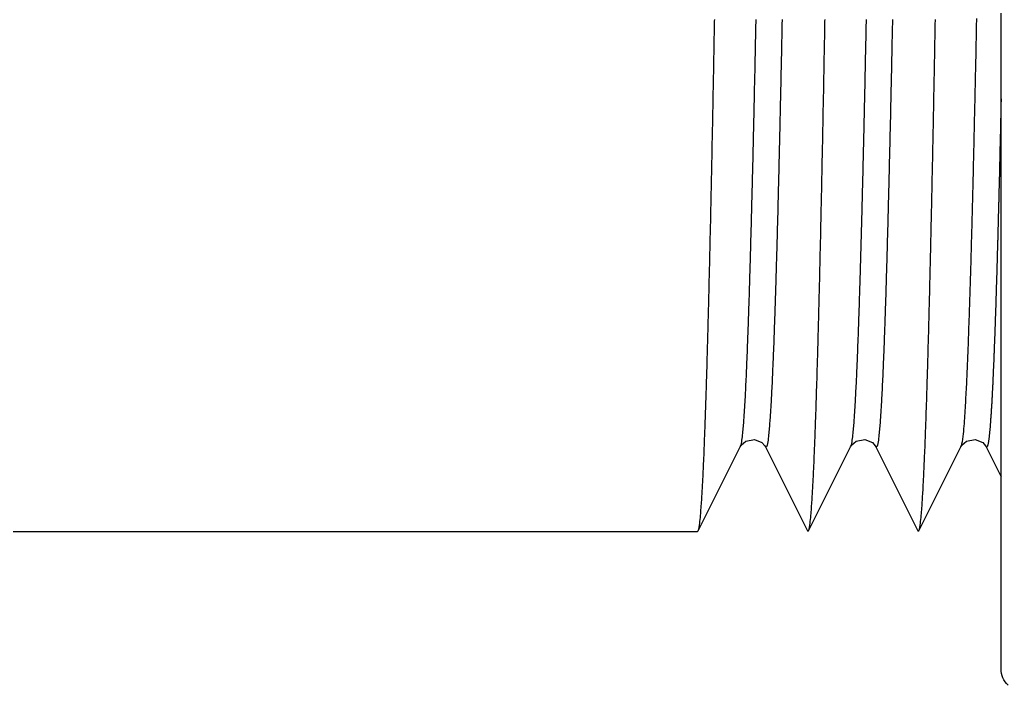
# Model space of a CAD drawing. Header units: millimetres. Extents: x 0 to 3800, y -67 to 2530.
# Drawn here: x 2284.9 to 2298.69, y 874.23 to 883.52 of the extents above; entities that cross this region are included whole.
import ezdxf

# ---------------------------------------------------------------- set-up
doc = ezdxf.new("R2010")
doc.units = ezdxf.units.MM
doc.layers.add('내부선 및 부속', color=4, linetype='Continuous')

msp = doc.modelspace()

# ---------------------------------------------------------------- linework, layer by layer
at = {"layer": '내부선 및 부속', "linetype": 'Continuous'}
for p, q in [((2298.594, 874.458), (2298.594, 911.147)), ((2294.367, 876.385), (2294.954, 877.558)), ((2295.306, 877.558), (2295.892, 876.385)), ((2295.907, 876.385), (2296.494, 877.558)), ((2296.845, 877.558), (2297.432, 876.385)), ((2297.447, 876.385), (2298.034, 877.558)), ((2298.385, 877.558), (2298.594, 877.14)), ((2260.948, 876.378), (2294.36, 876.378)), ((2294.36, 876.378), (2294.367, 876.385)), ((2295.892, 876.385), (2295.907, 876.385)), ((2297.432, 876.385), (2297.447, 876.385))]:
    msp.add_line(p, q, dxfattribs=at)
at = {"layer": '내부선 및 부속', "linetype": 'Continuous', "flags": 128}
for points in [[(2294.367, 876.385), (2294.376, 876.411), (2294.381, 876.438), (2294.385, 876.465), (2294.389, 876.491), (2294.392, 876.518), (2294.395, 876.545), (2294.398, 876.572), (2294.4, 876.599), (2294.403, 876.626), (2294.405, 876.653), (2294.407, 876.68), (2294.409, 876.707), (2294.411, 876.734), (2294.413, 876.761), (2294.415, 876.788), (2294.417, 876.815), (2294.418, 876.842), (2294.42, 876.869), (2294.422, 876.896), (2294.423, 876.923), (2294.425, 876.95), (2294.426, 876.977), (2294.428, 877.004), (2294.429, 877.031), (2294.431, 877.058), (2294.432, 877.085), (2294.434, 877.112), (2294.435, 877.139), (2294.436, 877.166), (2294.438, 877.193), (2294.439, 877.22), (2294.44, 877.247), (2294.441, 877.274), (2294.443, 877.301), (2294.444, 877.328), (2294.445, 877.355), (2294.446, 877.382), (2294.447, 877.409), (2294.449, 877.436), (2294.45, 877.463), (2294.451, 877.49), (2294.452, 877.517), (2294.453, 877.544), (2294.454, 877.571), (2294.455, 877.598), (2294.456, 877.625), (2294.457, 877.652), (2294.458, 877.68), (2294.459, 877.707), (2294.46, 877.734), (2294.461, 877.761), (2294.462, 877.788), (2294.463, 877.815), (2294.464, 877.842), (2294.465, 877.869), (2294.466, 877.896), (2294.467, 877.923), (2294.468, 877.95), (2294.469, 877.977), (2294.47, 878.004), (2294.471, 878.031), (2294.472, 878.058), (2294.473, 878.085), (2294.474, 878.112), (2294.475, 878.139), (2294.475, 878.166), (2294.476, 878.193), (2294.477, 878.22), (2294.478, 878.247), (2294.479, 878.274), (2294.48, 878.302), (2294.481, 878.329), (2294.482, 878.356), (2294.482, 878.383), (2294.483, 878.41), (2294.484, 878.437), (2294.485, 878.464), (2294.486, 878.491), (2294.487, 878.518), (2294.487, 878.545), (2294.488, 878.572), (2294.489, 878.599), (2294.49, 878.626), (2294.491, 878.653), (2294.491, 878.68), (2294.492, 878.707), (2294.493, 878.734), (2294.494, 878.761), (2294.494, 878.788), (2294.495, 878.815), (2294.496, 878.842), (2294.497, 878.869), (2294.498, 878.897), (2294.498, 878.924), (2294.499, 878.951), (2294.5, 878.978), (2294.501, 879.005), (2294.501, 879.032), (2294.502, 879.059), (2294.503, 879.086), (2294.503, 879.086), (2294.503, 879.113), (2294.504, 879.14), (2294.505, 879.167), (2294.506, 879.194), (2294.506, 879.221), (2294.507, 879.248), (2294.508, 879.275), (2294.509, 879.302), (2294.509, 879.329), (2294.51, 879.356), (2294.511, 879.383), (2294.511, 879.41), (2294.512, 879.438), (2294.513, 879.465), (2294.513, 879.492), (2294.514, 879.519), (2294.515, 879.546), (2294.515, 879.573), (2294.516, 879.6), (2294.517, 879.627), (2294.518, 879.654), (2294.518, 879.681), (2294.519, 879.708), (2294.52, 879.735), (2294.52, 879.762), (2294.521, 879.789), (2294.522, 879.816), (2294.522, 879.843), (2294.523, 879.87), (2294.523, 879.897), (2294.524, 879.924), (2294.525, 879.952), (2294.525, 879.979), (2294.526, 880.006), (2294.527, 880.033), (2294.527, 880.06), (2294.528, 880.087), (2294.529, 880.114), (2294.529, 880.141), (2294.53, 880.168), (2294.531, 880.195), (2294.531, 880.222), (2294.532, 880.249), (2294.532, 880.276), (2294.533, 880.303), (2294.534, 880.33), (2294.534, 880.357), (2294.535, 880.384), (2294.535, 880.411), (2294.536, 880.438), (2294.537, 880.465), (2294.537, 880.493), (2294.538, 880.52), (2294.539, 880.547), (2294.539, 880.574), (2294.54, 880.601), (2294.54, 880.628), (2294.541, 880.655), (2294.542, 880.682), (2294.542, 880.709), (2294.543, 880.736), (2294.543, 880.763), (2294.544, 880.79), (2294.545, 880.817), (2294.545, 880.844), (2294.546, 880.871), (2294.546, 880.898), (2294.547, 880.925), (2294.547, 880.952), (2294.548, 880.979), (2294.549, 881.007), (2294.549, 881.034), (2294.55, 881.061), (2294.55, 881.088), (2294.551, 881.115), (2294.552, 881.142), (2294.552, 881.169), (2294.553, 881.196), (2294.553, 881.223), (2294.554, 881.25), (2294.554, 881.277), (2294.555, 881.304), (2294.555, 881.331), (2294.556, 881.358), (2294.557, 881.385), (2294.557, 881.412), (2294.558, 881.439), (2294.558, 881.466), (2294.559, 881.494), (2294.559, 881.521), (2294.56, 881.548), (2294.561, 881.575), (2294.561, 881.602), (2294.562, 881.629), (2294.562, 881.656), (2294.563, 881.683), (2294.563, 881.71), (2294.564, 881.737), (2294.564, 881.764), (2294.565, 881.791), (2294.565, 881.791), (2294.565, 881.818), (2294.566, 881.845), (2294.567, 881.872), (2294.567, 881.899), (2294.568, 881.926), (2294.568, 881.953), (2294.569, 881.98), (2294.569, 882.008), (2294.57, 882.035), (2294.57, 882.062), (2294.571, 882.089), (2294.571, 882.116), (2294.572, 882.143), (2294.572, 882.17), (2294.573, 882.197), (2294.573, 882.224), (2294.574, 882.251), (2294.575, 882.278), (2294.575, 882.305), (2294.576, 882.332), (2294.576, 882.359), (2294.577, 882.386), (2294.577, 882.413), (2294.578, 882.44), (2294.578, 882.467), (2294.579, 882.494), (2294.579, 882.522), (2294.58, 882.549), (2294.58, 882.576), (2294.581, 882.603), (2294.581, 882.63), (2294.582, 882.657), (2294.582, 882.684), (2294.583, 882.711), (2294.583, 882.738), (2294.584, 882.765), (2294.584, 882.792), (2294.585, 882.819), (2294.585, 882.846), (2294.586, 882.873), (2294.586, 882.9), (2294.587, 882.927), (2294.587, 882.954), (2294.588, 882.981), (2294.588, 883.009), (2294.589, 883.036), (2294.589, 883.063), (2294.59, 883.09), (2294.59, 883.117), (2294.591, 883.144), (2294.591, 883.171), (2294.592, 883.198), (2294.592, 883.225), (2294.593, 883.252), (2294.593, 883.279), (2294.594, 883.306), (2294.594, 883.333), (2294.595, 883.36), (2294.595, 883.387), (2294.596, 883.414), (2294.596, 883.441), (2294.597, 883.468), (2294.597, 883.496), (2294.598, 883.523)], [(2295.171, 883.519), (2295.17, 883.495), (2295.17, 883.471), (2295.169, 883.447), (2295.169, 883.423), (2295.168, 883.4), (2295.168, 883.376), (2295.167, 883.352), (2295.167, 883.328), (2295.166, 883.304), (2295.166, 883.28), (2295.166, 883.256), (2295.165, 883.233), (2295.165, 883.209), (2295.164, 883.185), (2295.164, 883.161), (2295.163, 883.137), (2295.163, 883.113), (2295.162, 883.089), (2295.162, 883.065), (2295.161, 883.042), (2295.161, 883.018), (2295.16, 882.994), (2295.16, 882.97), (2295.159, 882.946), (2295.159, 882.922), (2295.158, 882.898), (2295.158, 882.875), (2295.157, 882.851), (2295.157, 882.827), (2295.156, 882.803), (2295.156, 882.779), (2295.155, 882.755), (2295.155, 882.731), (2295.154, 882.708), (2295.153, 882.684), (2295.153, 882.66), (2295.152, 882.636), (2295.152, 882.612), (2295.151, 882.588), (2295.151, 882.564), (2295.15, 882.54), (2295.15, 882.517), (2295.149, 882.493), (2295.149, 882.469), (2295.148, 882.445), (2295.148, 882.421), (2295.147, 882.397), (2295.147, 882.373), (2295.146, 882.35), (2295.146, 882.326), (2295.145, 882.302), (2295.145, 882.278), (2295.144, 882.254), (2295.144, 882.23), (2295.143, 882.206), (2295.142, 882.183), (2295.142, 882.159), (2295.141, 882.135), (2295.141, 882.111), (2295.14, 882.087), (2295.14, 882.063), (2295.139, 882.039), (2295.139, 882.016), (2295.138, 881.992), (2295.138, 881.968), (2295.137, 881.944), (2295.137, 881.92), (2295.136, 881.896), (2295.135, 881.872), (2295.135, 881.848), (2295.134, 881.825), (2295.134, 881.825), (2295.134, 881.801), (2295.133, 881.777), (2295.133, 881.753), (2295.132, 881.729), (2295.132, 881.705), (2295.131, 881.681), (2295.13, 881.658), (2295.13, 881.634), (2295.129, 881.61), (2295.129, 881.586), (2295.128, 881.562), (2295.128, 881.538), (2295.127, 881.514), (2295.126, 881.491), (2295.126, 881.467), (2295.125, 881.443), (2295.125, 881.419), (2295.124, 881.395), (2295.124, 881.371), (2295.123, 881.347), (2295.122, 881.324), (2295.122, 881.3), (2295.121, 881.276), (2295.121, 881.252), (2295.12, 881.228), (2295.12, 881.204), (2295.119, 881.18), (2295.118, 881.157), (2295.118, 881.133), (2295.117, 881.109), (2295.117, 881.085), (2295.116, 881.061), (2295.115, 881.037), (2295.115, 881.013), (2295.114, 880.989), (2295.114, 880.966), (2295.113, 880.942), (2295.112, 880.918), (2295.112, 880.894), (2295.111, 880.87), (2295.11, 880.846), (2295.11, 880.822), (2295.109, 880.799), (2295.109, 880.775), (2295.108, 880.751), (2295.107, 880.727), (2295.107, 880.703), (2295.106, 880.679), (2295.105, 880.655), (2295.105, 880.632), (2295.104, 880.608), (2295.104, 880.584), (2295.103, 880.56), (2295.102, 880.536), (2295.102, 880.512), (2295.101, 880.488), (2295.1, 880.465), (2295.1, 880.441), (2295.099, 880.417), (2295.098, 880.393), (2295.098, 880.369), (2295.097, 880.345), (2295.096, 880.321), (2295.096, 880.298), (2295.095, 880.274), (2295.094, 880.25), (2295.094, 880.226), (2295.093, 880.202), (2295.092, 880.178), (2295.092, 880.154), (2295.091, 880.131), (2295.09, 880.107), (2295.09, 880.083), (2295.089, 880.059), (2295.088, 880.035), (2295.087, 880.011), (2295.087, 879.987), (2295.086, 879.964), (2295.085, 879.94), (2295.085, 879.916), (2295.084, 879.892), (2295.083, 879.868), (2295.082, 879.844), (2295.082, 879.82), (2295.081, 879.797), (2295.08, 879.773), (2295.08, 879.749), (2295.079, 879.725), (2295.078, 879.701), (2295.077, 879.677), (2295.077, 879.653), (2295.076, 879.63), (2295.075, 879.606), (2295.074, 879.582), (2295.073, 879.558), (2295.073, 879.534), (2295.072, 879.51), (2295.071, 879.486), (2295.07, 879.463), (2295.07, 879.439), (2295.07, 879.439), (2295.069, 879.415), (2295.068, 879.391), (2295.067, 879.367), (2295.066, 879.343), (2295.066, 879.319), (2295.065, 879.296), (2295.064, 879.272), (2295.063, 879.248), (2295.062, 879.224), (2295.061, 879.2), (2295.06, 879.176), (2295.06, 879.152), (2295.059, 879.129), (2295.058, 879.105), (2295.057, 879.081), (2295.056, 879.057), (2295.055, 879.033), (2295.054, 879.009), (2295.053, 878.986), (2295.053, 878.962), (2295.052, 878.938), (2295.051, 878.914), (2295.05, 878.89), (2295.049, 878.866), (2295.048, 878.842), (2295.047, 878.819), (2295.046, 878.795), (2295.045, 878.771), (2295.044, 878.747), (2295.043, 878.723), (2295.042, 878.699), (2295.041, 878.675), (2295.04, 878.652), (2295.039, 878.628), (2295.038, 878.604), (2295.037, 878.58), (2295.036, 878.556), (2295.035, 878.532), (2295.034, 878.509), (2295.033, 878.485), (2295.031, 878.461), (2295.03, 878.437), (2295.029, 878.413), (2295.028, 878.389), (2295.027, 878.366), (2295.026, 878.342), (2295.024, 878.318), (2295.023, 878.294), (2295.022, 878.27), (2295.021, 878.246), (2295.019, 878.223), (2295.018, 878.199), (2295.017, 878.175), (2295.015, 878.151), (2295.014, 878.127), (2295.012, 878.103), (2295.011, 878.08), (2295.01, 878.056), (2295.008, 878.032), (2295.006, 878.008), (2295.005, 877.984), (2295.003, 877.96), (2295.002, 877.937), (2295, 877.913), (2294.998, 877.889), (2294.996, 877.865), (2294.994, 877.841), (2294.992, 877.818), (2294.99, 877.794), (2294.988, 877.77), (2294.986, 877.746), (2294.983, 877.723), (2294.981, 877.699), (2294.978, 877.675), (2294.974, 877.652), (2294.971, 877.628), (2294.967, 877.604), (2294.962, 877.581), (2294.954, 877.558), (2294.954, 877.558)], [(2295.538, 883.52), (2295.538, 883.496), (2295.537, 883.472), (2295.537, 883.449), (2295.536, 883.425), (2295.536, 883.401), (2295.535, 883.377), (2295.535, 883.353), (2295.534, 883.329), (2295.534, 883.305), (2295.533, 883.282), (2295.533, 883.258), (2295.532, 883.234), (2295.532, 883.21), (2295.531, 883.186), (2295.531, 883.162), (2295.53, 883.138), (2295.53, 883.114), (2295.529, 883.091), (2295.529, 883.067), (2295.528, 883.043), (2295.528, 883.019), (2295.527, 882.995), (2295.527, 882.971), (2295.526, 882.947), (2295.526, 882.924), (2295.525, 882.9), (2295.525, 882.876), (2295.524, 882.852), (2295.524, 882.828), (2295.523, 882.804), (2295.523, 882.78), (2295.522, 882.757), (2295.522, 882.733), (2295.521, 882.709), (2295.521, 882.685), (2295.52, 882.661), (2295.52, 882.637), (2295.519, 882.613), (2295.519, 882.589), (2295.518, 882.566), (2295.518, 882.542), (2295.517, 882.518), (2295.517, 882.494), (2295.516, 882.47), (2295.516, 882.446), (2295.515, 882.422), (2295.515, 882.399), (2295.514, 882.375), (2295.514, 882.351), (2295.513, 882.327), (2295.512, 882.303), (2295.512, 882.279), (2295.511, 882.255), (2295.511, 882.232), (2295.51, 882.208), (2295.51, 882.184), (2295.509, 882.16), (2295.509, 882.136), (2295.508, 882.112), (2295.508, 882.088), (2295.507, 882.065), (2295.507, 882.041), (2295.506, 882.017), (2295.505, 881.993), (2295.505, 881.969), (2295.504, 881.945), (2295.504, 881.921), (2295.503, 881.897), (2295.503, 881.874), (2295.502, 881.85), (2295.502, 881.826), (2295.501, 881.802), (2295.501, 881.802), (2295.501, 881.778), (2295.5, 881.754), (2295.499, 881.73), (2295.499, 881.707), (2295.498, 881.683), (2295.498, 881.659), (2295.497, 881.635), (2295.497, 881.611), (2295.496, 881.587), (2295.495, 881.563), (2295.495, 881.54), (2295.494, 881.516), (2295.494, 881.492), (2295.493, 881.468), (2295.493, 881.444), (2295.492, 881.42), (2295.491, 881.396), (2295.491, 881.373), (2295.49, 881.349), (2295.49, 881.325), (2295.489, 881.301), (2295.489, 881.277), (2295.488, 881.253), (2295.487, 881.229), (2295.487, 881.206), (2295.486, 881.182), (2295.486, 881.158), (2295.485, 881.134), (2295.484, 881.11), (2295.484, 881.086), (2295.483, 881.062), (2295.483, 881.038), (2295.482, 881.015), (2295.481, 880.991), (2295.481, 880.967), (2295.48, 880.943), (2295.48, 880.919), (2295.479, 880.895), (2295.478, 880.871), (2295.478, 880.848), (2295.477, 880.824), (2295.477, 880.8), (2295.476, 880.776), (2295.475, 880.752), (2295.475, 880.728), (2295.474, 880.704), (2295.473, 880.681), (2295.473, 880.657), (2295.472, 880.633), (2295.471, 880.609), (2295.471, 880.585), (2295.47, 880.561), (2295.47, 880.537), (2295.469, 880.514), (2295.468, 880.49), (2295.468, 880.466), (2295.467, 880.442), (2295.466, 880.418), (2295.466, 880.394), (2295.465, 880.37), (2295.464, 880.347), (2295.464, 880.323), (2295.463, 880.299), (2295.462, 880.275), (2295.462, 880.251), (2295.461, 880.227), (2295.46, 880.203), (2295.46, 880.18), (2295.459, 880.156), (2295.458, 880.132), (2295.458, 880.108), (2295.457, 880.084), (2295.456, 880.06), (2295.455, 880.036), (2295.455, 880.013), (2295.454, 879.989), (2295.453, 879.965), (2295.453, 879.941), (2295.452, 879.917), (2295.451, 879.893), (2295.45, 879.869), (2295.45, 879.846), (2295.449, 879.822), (2295.448, 879.798), (2295.448, 879.774), (2295.447, 879.75), (2295.446, 879.726), (2295.445, 879.702), (2295.445, 879.679), (2295.444, 879.655), (2295.443, 879.631), (2295.442, 879.607), (2295.442, 879.583), (2295.441, 879.559), (2295.44, 879.535), (2295.439, 879.512), (2295.438, 879.488), (2295.438, 879.464), (2295.437, 879.44), (2295.436, 879.416), (2295.436, 879.416), (2295.435, 879.392), (2295.434, 879.368), (2295.434, 879.345), (2295.433, 879.321), (2295.432, 879.297), (2295.431, 879.273), (2295.43, 879.249), (2295.429, 879.225), (2295.429, 879.201), (2295.428, 879.178), (2295.427, 879.154), (2295.426, 879.13), (2295.425, 879.106), (2295.424, 879.082), (2295.423, 879.058), (2295.423, 879.034), (2295.422, 879.011), (2295.421, 878.987), (2295.42, 878.963), (2295.419, 878.939), (2295.418, 878.915), (2295.417, 878.891), (2295.416, 878.868), (2295.415, 878.844), (2295.414, 878.82), (2295.413, 878.796), (2295.412, 878.772), (2295.411, 878.748), (2295.41, 878.724), (2295.409, 878.701), (2295.408, 878.677), (2295.407, 878.653), (2295.406, 878.629), (2295.405, 878.605), (2295.404, 878.581), (2295.403, 878.558), (2295.402, 878.534), (2295.401, 878.51), (2295.4, 878.486), (2295.399, 878.462), (2295.398, 878.438), (2295.396, 878.414), (2295.395, 878.391), (2295.394, 878.367), (2295.393, 878.343), (2295.392, 878.319), (2295.39, 878.295), (2295.389, 878.271), (2295.388, 878.248), (2295.387, 878.224), (2295.385, 878.2), (2295.384, 878.176), (2295.383, 878.152), (2295.381, 878.128), (2295.38, 878.105), (2295.378, 878.081), (2295.377, 878.057), (2295.375, 878.033), (2295.374, 878.009), (2295.372, 877.986), (2295.371, 877.962), (2295.369, 877.938), (2295.367, 877.914), (2295.365, 877.89), (2295.364, 877.867), (2295.362, 877.843), (2295.36, 877.819), (2295.358, 877.795), (2295.355, 877.771), (2295.353, 877.748), (2295.351, 877.724), (2295.348, 877.7), (2295.345, 877.676), (2295.342, 877.653), (2295.338, 877.629), (2295.334, 877.606), (2295.329, 877.582), (2295.322, 877.559), (2295.306, 877.558), (2295.306, 877.558)], [(2295.907, 876.385), (2295.916, 876.411), (2295.921, 876.438), (2295.925, 876.465), (2295.929, 876.491), (2295.932, 876.518), (2295.935, 876.545), (2295.938, 876.572), (2295.94, 876.599), (2295.942, 876.626), (2295.945, 876.653), (2295.947, 876.68), (2295.949, 876.707), (2295.951, 876.734), (2295.953, 876.761), (2295.955, 876.788), (2295.956, 876.815), (2295.958, 876.842), (2295.96, 876.869), (2295.962, 876.896), (2295.963, 876.923), (2295.965, 876.95), (2295.966, 876.977), (2295.968, 877.004), (2295.969, 877.031), (2295.971, 877.058), (2295.972, 877.085), (2295.973, 877.112), (2295.975, 877.139), (2295.976, 877.166), (2295.977, 877.193), (2295.979, 877.22), (2295.98, 877.247), (2295.981, 877.274), (2295.982, 877.301), (2295.984, 877.328), (2295.985, 877.355), (2295.986, 877.382), (2295.987, 877.409), (2295.988, 877.436), (2295.989, 877.463), (2295.991, 877.49), (2295.992, 877.517), (2295.993, 877.544), (2295.994, 877.571), (2295.995, 877.598), (2295.996, 877.625), (2295.997, 877.652), (2295.998, 877.68), (2295.999, 877.707), (2296, 877.734), (2296.001, 877.761), (2296.002, 877.788), (2296.003, 877.815), (2296.004, 877.842), (2296.005, 877.869), (2296.006, 877.896), (2296.007, 877.923), (2296.008, 877.95), (2296.009, 877.977), (2296.01, 878.004), (2296.011, 878.031), (2296.012, 878.058), (2296.013, 878.085), (2296.013, 878.112), (2296.014, 878.139), (2296.015, 878.166), (2296.016, 878.193), (2296.017, 878.22), (2296.018, 878.247), (2296.019, 878.274), (2296.02, 878.302), (2296.02, 878.329), (2296.021, 878.356), (2296.022, 878.383), (2296.023, 878.41), (2296.024, 878.437), (2296.025, 878.464), (2296.026, 878.491), (2296.026, 878.518), (2296.027, 878.545), (2296.028, 878.572), (2296.029, 878.599), (2296.03, 878.626), (2296.03, 878.653), (2296.031, 878.68), (2296.032, 878.707), (2296.033, 878.734), (2296.034, 878.761), (2296.034, 878.788), (2296.035, 878.815), (2296.036, 878.842), (2296.037, 878.869), (2296.037, 878.897), (2296.038, 878.924), (2296.039, 878.951), (2296.04, 878.978), (2296.04, 879.005), (2296.041, 879.032), (2296.042, 879.059), (2296.043, 879.086), (2296.043, 879.086), (2296.043, 879.113), (2296.044, 879.14), (2296.045, 879.167), (2296.045, 879.194), (2296.046, 879.221), (2296.047, 879.248), (2296.048, 879.275), (2296.048, 879.302), (2296.049, 879.329), (2296.05, 879.356), (2296.05, 879.383), (2296.051, 879.41), (2296.052, 879.438), (2296.053, 879.465), (2296.053, 879.492), (2296.054, 879.519), (2296.055, 879.546), (2296.055, 879.573), (2296.056, 879.6), (2296.057, 879.627), (2296.057, 879.654), (2296.058, 879.681), (2296.059, 879.708), (2296.059, 879.735), (2296.06, 879.762), (2296.061, 879.789), (2296.061, 879.816), (2296.062, 879.843), (2296.063, 879.87), (2296.063, 879.897), (2296.064, 879.924), (2296.065, 879.952), (2296.065, 879.979), (2296.066, 880.006), (2296.067, 880.033), (2296.067, 880.06), (2296.068, 880.087), (2296.068, 880.114), (2296.069, 880.141), (2296.07, 880.168), (2296.07, 880.195), (2296.071, 880.222), (2296.072, 880.249), (2296.072, 880.276), (2296.073, 880.303), (2296.073, 880.33), (2296.074, 880.357), (2296.075, 880.384), (2296.075, 880.411), (2296.076, 880.438), (2296.077, 880.465), (2296.077, 880.493), (2296.078, 880.52), (2296.078, 880.547), (2296.079, 880.574), (2296.08, 880.601), (2296.08, 880.628), (2296.081, 880.655), (2296.081, 880.682), (2296.082, 880.709), (2296.083, 880.736), (2296.083, 880.763), (2296.084, 880.79), (2296.084, 880.817), (2296.085, 880.844), (2296.086, 880.871), (2296.086, 880.898), (2296.087, 880.925), (2296.087, 880.952), (2296.088, 880.979), (2296.088, 881.007), (2296.089, 881.034), (2296.09, 881.061), (2296.09, 881.088), (2296.091, 881.115), (2296.091, 881.142), (2296.092, 881.169), (2296.092, 881.196), (2296.093, 881.223), (2296.094, 881.25), (2296.094, 881.277), (2296.095, 881.304), (2296.095, 881.331), (2296.096, 881.358), (2296.096, 881.385), (2296.097, 881.412), (2296.098, 881.439), (2296.098, 881.466), (2296.099, 881.494), (2296.099, 881.521), (2296.1, 881.548), (2296.1, 881.575), (2296.101, 881.602), (2296.101, 881.629), (2296.102, 881.656), (2296.103, 881.683), (2296.103, 881.71), (2296.104, 881.737), (2296.104, 881.764), (2296.105, 881.791), (2296.105, 881.791), (2296.105, 881.818), (2296.106, 881.845), (2296.106, 881.872), (2296.107, 881.899), (2296.107, 881.926), (2296.108, 881.953), (2296.109, 881.98), (2296.109, 882.008), (2296.11, 882.035), (2296.11, 882.062), (2296.111, 882.089), (2296.111, 882.116), (2296.112, 882.143), (2296.112, 882.17), (2296.113, 882.197), (2296.113, 882.224), (2296.114, 882.251), (2296.114, 882.278), (2296.115, 882.305), (2296.115, 882.332), (2296.116, 882.359), (2296.116, 882.386), (2296.117, 882.413), (2296.117, 882.44), (2296.118, 882.467), (2296.119, 882.494), (2296.119, 882.522), (2296.12, 882.549), (2296.12, 882.576), (2296.121, 882.603), (2296.121, 882.63), (2296.122, 882.657), (2296.122, 882.684), (2296.123, 882.711), (2296.123, 882.738), (2296.124, 882.765), (2296.124, 882.792), (2296.125, 882.819), (2296.125, 882.846), (2296.126, 882.873), (2296.126, 882.9), (2296.127, 882.927), (2296.127, 882.954), (2296.128, 882.981), (2296.128, 883.009), (2296.129, 883.036), (2296.129, 883.063), (2296.13, 883.09), (2296.13, 883.117), (2296.131, 883.144), (2296.131, 883.171), (2296.132, 883.198), (2296.132, 883.225), (2296.133, 883.252), (2296.133, 883.279), (2296.134, 883.306), (2296.134, 883.333), (2296.135, 883.36), (2296.135, 883.387), (2296.136, 883.414), (2296.136, 883.441), (2296.137, 883.468), (2296.137, 883.496), (2296.138, 883.523)], [(2296.711, 883.519), (2296.71, 883.495), (2296.71, 883.471), (2296.709, 883.447), (2296.709, 883.423), (2296.708, 883.4), (2296.708, 883.376), (2296.707, 883.352), (2296.707, 883.328), (2296.706, 883.304), (2296.706, 883.28), (2296.705, 883.256), (2296.705, 883.232), (2296.704, 883.209), (2296.704, 883.185), (2296.703, 883.161), (2296.703, 883.137), (2296.702, 883.113), (2296.702, 883.089), (2296.701, 883.065), (2296.701, 883.042), (2296.7, 883.018), (2296.7, 882.994), (2296.699, 882.97), (2296.699, 882.946), (2296.698, 882.922), (2296.698, 882.898), (2296.697, 882.875), (2296.697, 882.851), (2296.696, 882.827), (2296.696, 882.803), (2296.695, 882.779), (2296.695, 882.755), (2296.694, 882.731), (2296.694, 882.708), (2296.693, 882.684), (2296.693, 882.66), (2296.692, 882.636), (2296.692, 882.612), (2296.691, 882.588), (2296.691, 882.564), (2296.69, 882.54), (2296.69, 882.517), (2296.689, 882.493), (2296.689, 882.469), (2296.688, 882.445), (2296.688, 882.421), (2296.687, 882.397), (2296.687, 882.373), (2296.686, 882.35), (2296.686, 882.326), (2296.685, 882.302), (2296.684, 882.278), (2296.684, 882.254), (2296.683, 882.23), (2296.683, 882.206), (2296.682, 882.183), (2296.682, 882.159), (2296.681, 882.135), (2296.681, 882.111), (2296.68, 882.087), (2296.68, 882.063), (2296.679, 882.039), (2296.679, 882.016), (2296.678, 881.992), (2296.677, 881.968), (2296.677, 881.944), (2296.676, 881.92), (2296.676, 881.896), (2296.675, 881.872), (2296.675, 881.848), (2296.674, 881.825), (2296.674, 881.825), (2296.674, 881.801), (2296.673, 881.777), (2296.673, 881.753), (2296.672, 881.729), (2296.671, 881.705), (2296.671, 881.681), (2296.67, 881.658), (2296.67, 881.634), (2296.669, 881.61), (2296.669, 881.586), (2296.668, 881.562), (2296.667, 881.538), (2296.667, 881.514), (2296.666, 881.491), (2296.666, 881.467), (2296.665, 881.443), (2296.665, 881.419), (2296.664, 881.395), (2296.663, 881.371), (2296.663, 881.347), (2296.662, 881.324), (2296.662, 881.3), (2296.661, 881.276), (2296.661, 881.252), (2296.66, 881.228), (2296.659, 881.204), (2296.659, 881.18), (2296.658, 881.156), (2296.658, 881.133), (2296.657, 881.109), (2296.656, 881.085), (2296.656, 881.061), (2296.655, 881.037), (2296.655, 881.013), (2296.654, 880.989), (2296.653, 880.966), (2296.653, 880.942), (2296.652, 880.918), (2296.652, 880.894), (2296.651, 880.87), (2296.65, 880.846), (2296.65, 880.822), (2296.649, 880.799), (2296.648, 880.775), (2296.648, 880.751), (2296.647, 880.727), (2296.647, 880.703), (2296.646, 880.679), (2296.645, 880.655), (2296.645, 880.632), (2296.644, 880.608), (2296.643, 880.584), (2296.643, 880.56), (2296.642, 880.536), (2296.641, 880.512), (2296.641, 880.488), (2296.64, 880.465), (2296.639, 880.441), (2296.639, 880.417), (2296.638, 880.393), (2296.638, 880.369), (2296.637, 880.345), (2296.636, 880.321), (2296.636, 880.298), (2296.635, 880.274), (2296.634, 880.25), (2296.633, 880.226), (2296.633, 880.202), (2296.632, 880.178), (2296.631, 880.154), (2296.631, 880.131), (2296.63, 880.107), (2296.629, 880.083), (2296.629, 880.059), (2296.628, 880.035), (2296.627, 880.011), (2296.627, 879.987), (2296.626, 879.964), (2296.625, 879.94), (2296.624, 879.916), (2296.624, 879.892), (2296.623, 879.868), (2296.622, 879.844), (2296.622, 879.82), (2296.621, 879.797), (2296.62, 879.773), (2296.619, 879.749), (2296.619, 879.725), (2296.618, 879.701), (2296.617, 879.677), (2296.616, 879.653), (2296.616, 879.63), (2296.615, 879.606), (2296.614, 879.582), (2296.613, 879.558), (2296.613, 879.534), (2296.612, 879.51), (2296.611, 879.486), (2296.61, 879.463), (2296.609, 879.439), (2296.609, 879.439), (2296.609, 879.415), (2296.608, 879.391), (2296.607, 879.367), (2296.606, 879.343), (2296.605, 879.319), (2296.605, 879.296), (2296.604, 879.272), (2296.603, 879.248), (2296.602, 879.224), (2296.601, 879.2), (2296.6, 879.176), (2296.599, 879.152), (2296.599, 879.129), (2296.598, 879.105), (2296.597, 879.081), (2296.596, 879.057), (2296.595, 879.033), (2296.594, 879.009), (2296.593, 878.985), (2296.592, 878.962), (2296.591, 878.938), (2296.591, 878.914), (2296.59, 878.89), (2296.589, 878.866), (2296.588, 878.842), (2296.587, 878.819), (2296.586, 878.795), (2296.585, 878.771), (2296.584, 878.747), (2296.583, 878.723), (2296.582, 878.699), (2296.581, 878.675), (2296.58, 878.652), (2296.579, 878.628), (2296.578, 878.604), (2296.577, 878.58), (2296.576, 878.556), (2296.575, 878.532), (2296.573, 878.509), (2296.572, 878.485), (2296.571, 878.461), (2296.57, 878.437), (2296.569, 878.413), (2296.568, 878.389), (2296.567, 878.365), (2296.565, 878.342), (2296.564, 878.318), (2296.563, 878.294), (2296.562, 878.27), (2296.56, 878.246), (2296.559, 878.222), (2296.558, 878.199), (2296.556, 878.175), (2296.555, 878.151), (2296.554, 878.127), (2296.552, 878.103), (2296.551, 878.079), (2296.549, 878.056), (2296.548, 878.032), (2296.546, 878.008), (2296.545, 877.984), (2296.543, 877.96), (2296.541, 877.937), (2296.54, 877.913), (2296.538, 877.889), (2296.536, 877.865), (2296.534, 877.841), (2296.532, 877.818), (2296.53, 877.794), (2296.528, 877.77), (2296.526, 877.746), (2296.523, 877.723), (2296.52, 877.699), (2296.517, 877.675), (2296.514, 877.652), (2296.511, 877.628), (2296.507, 877.604), (2296.502, 877.581), (2296.494, 877.558), (2296.494, 877.558)], [(2297.078, 883.52), (2297.078, 883.496), (2297.077, 883.472), (2297.077, 883.449), (2297.076, 883.425), (2297.076, 883.401), (2297.075, 883.377), (2297.075, 883.353), (2297.074, 883.329), (2297.074, 883.305), (2297.073, 883.281), (2297.073, 883.258), (2297.072, 883.234), (2297.072, 883.21), (2297.071, 883.186), (2297.071, 883.162), (2297.07, 883.138), (2297.07, 883.114), (2297.069, 883.091), (2297.069, 883.067), (2297.068, 883.043), (2297.068, 883.019), (2297.067, 882.995), (2297.067, 882.971), (2297.066, 882.947), (2297.066, 882.924), (2297.065, 882.9), (2297.065, 882.876), (2297.064, 882.852), (2297.064, 882.828), (2297.063, 882.804), (2297.063, 882.78), (2297.062, 882.757), (2297.062, 882.733), (2297.061, 882.709), (2297.061, 882.685), (2297.06, 882.661), (2297.06, 882.637), (2297.059, 882.613), (2297.059, 882.589), (2297.058, 882.566), (2297.058, 882.542), (2297.057, 882.518), (2297.056, 882.494), (2297.056, 882.47), (2297.055, 882.446), (2297.055, 882.422), (2297.054, 882.399), (2297.054, 882.375), (2297.053, 882.351), (2297.053, 882.327), (2297.052, 882.303), (2297.052, 882.279), (2297.051, 882.255), (2297.051, 882.232), (2297.05, 882.208), (2297.05, 882.184), (2297.049, 882.16), (2297.049, 882.136), (2297.048, 882.112), (2297.047, 882.088), (2297.047, 882.065), (2297.046, 882.041), (2297.046, 882.017), (2297.045, 881.993), (2297.045, 881.969), (2297.044, 881.945), (2297.044, 881.921), (2297.043, 881.897), (2297.043, 881.874), (2297.042, 881.85), (2297.041, 881.826), (2297.041, 881.802), (2297.041, 881.802), (2297.04, 881.778), (2297.04, 881.754), (2297.039, 881.73), (2297.039, 881.707), (2297.038, 881.683), (2297.038, 881.659), (2297.037, 881.635), (2297.036, 881.611), (2297.036, 881.587), (2297.035, 881.563), (2297.035, 881.54), (2297.034, 881.516), (2297.034, 881.492), (2297.033, 881.468), (2297.032, 881.444), (2297.032, 881.42), (2297.031, 881.396), (2297.031, 881.373), (2297.03, 881.349), (2297.03, 881.325), (2297.029, 881.301), (2297.028, 881.277), (2297.028, 881.253), (2297.027, 881.229), (2297.027, 881.206), (2297.026, 881.182), (2297.025, 881.158), (2297.025, 881.134), (2297.024, 881.11), (2297.024, 881.086), (2297.023, 881.062), (2297.022, 881.038), (2297.022, 881.015), (2297.021, 880.991), (2297.021, 880.967), (2297.02, 880.943), (2297.019, 880.919), (2297.019, 880.895), (2297.018, 880.871), (2297.018, 880.848), (2297.017, 880.824), (2297.016, 880.8), (2297.016, 880.776), (2297.015, 880.752), (2297.014, 880.728), (2297.014, 880.704), (2297.013, 880.681), (2297.013, 880.657), (2297.012, 880.633), (2297.011, 880.609), (2297.011, 880.585), (2297.01, 880.561), (2297.009, 880.537), (2297.009, 880.514), (2297.008, 880.49), (2297.007, 880.466), (2297.007, 880.442), (2297.006, 880.418), (2297.005, 880.394), (2297.005, 880.37), (2297.004, 880.347), (2297.003, 880.323), (2297.003, 880.299), (2297.002, 880.275), (2297.001, 880.251), (2297.001, 880.227), (2297, 880.203), (2296.999, 880.18), (2296.999, 880.156), (2296.998, 880.132), (2296.997, 880.108), (2296.997, 880.084), (2296.996, 880.06), (2296.995, 880.036), (2296.995, 880.013), (2296.994, 879.989), (2296.993, 879.965), (2296.992, 879.941), (2296.992, 879.917), (2296.991, 879.893), (2296.99, 879.869), (2296.99, 879.846), (2296.989, 879.822), (2296.988, 879.798), (2296.987, 879.774), (2296.987, 879.75), (2296.986, 879.726), (2296.985, 879.702), (2296.984, 879.679), (2296.984, 879.655), (2296.983, 879.631), (2296.982, 879.607), (2296.981, 879.583), (2296.981, 879.559), (2296.98, 879.535), (2296.979, 879.512), (2296.978, 879.488), (2296.977, 879.464), (2296.977, 879.44), (2296.976, 879.416), (2296.976, 879.416), (2296.975, 879.392), (2296.974, 879.368), (2296.973, 879.345), (2296.973, 879.321), (2296.972, 879.297), (2296.971, 879.273), (2296.97, 879.249), (2296.969, 879.225), (2296.968, 879.201), (2296.968, 879.178), (2296.967, 879.154), (2296.966, 879.13), (2296.965, 879.106), (2296.964, 879.082), (2296.963, 879.058), (2296.962, 879.034), (2296.962, 879.011), (2296.961, 878.987), (2296.96, 878.963), (2296.959, 878.939), (2296.958, 878.915), (2296.957, 878.891), (2296.956, 878.868), (2296.955, 878.844), (2296.954, 878.82), (2296.953, 878.796), (2296.952, 878.772), (2296.951, 878.748), (2296.95, 878.724), (2296.949, 878.701), (2296.948, 878.677), (2296.947, 878.653), (2296.946, 878.629), (2296.945, 878.605), (2296.944, 878.581), (2296.943, 878.558), (2296.942, 878.534), (2296.941, 878.51), (2296.94, 878.486), (2296.939, 878.462), (2296.937, 878.438), (2296.936, 878.414), (2296.935, 878.391), (2296.934, 878.367), (2296.933, 878.343), (2296.932, 878.319), (2296.93, 878.295), (2296.929, 878.271), (2296.928, 878.248), (2296.926, 878.224), (2296.925, 878.2), (2296.924, 878.176), (2296.922, 878.152), (2296.921, 878.128), (2296.92, 878.105), (2296.918, 878.081), (2296.917, 878.057), (2296.915, 878.033), (2296.914, 878.009), (2296.912, 877.986), (2296.91, 877.962), (2296.909, 877.938), (2296.907, 877.914), (2296.905, 877.89), (2296.903, 877.867), (2296.901, 877.843), (2296.899, 877.819), (2296.897, 877.795), (2296.895, 877.771), (2296.893, 877.748), (2296.89, 877.724), (2296.888, 877.7), (2296.885, 877.676), (2296.882, 877.653), (2296.878, 877.629), (2296.874, 877.606), (2296.869, 877.582), (2296.862, 877.559), (2296.846, 877.558), (2296.846, 877.558)], [(2297.447, 876.385), (2297.456, 876.411), (2297.46, 876.438), (2297.465, 876.465), (2297.468, 876.491), (2297.472, 876.518), (2297.475, 876.545), (2297.477, 876.572), (2297.48, 876.599), (2297.482, 876.626), (2297.485, 876.653), (2297.487, 876.68), (2297.489, 876.707), (2297.491, 876.734), (2297.493, 876.761), (2297.495, 876.788), (2297.496, 876.815), (2297.498, 876.842), (2297.5, 876.869), (2297.501, 876.896), (2297.503, 876.923), (2297.505, 876.95), (2297.506, 876.977), (2297.508, 877.004), (2297.509, 877.031), (2297.51, 877.058), (2297.512, 877.085), (2297.513, 877.112), (2297.515, 877.139), (2297.516, 877.166), (2297.517, 877.193), (2297.518, 877.22), (2297.52, 877.247), (2297.521, 877.274), (2297.522, 877.301), (2297.523, 877.328), (2297.525, 877.355), (2297.526, 877.382), (2297.527, 877.409), (2297.528, 877.436), (2297.529, 877.463), (2297.53, 877.49), (2297.532, 877.517), (2297.533, 877.544), (2297.534, 877.571), (2297.535, 877.598), (2297.536, 877.625), (2297.537, 877.652), (2297.538, 877.68), (2297.539, 877.707), (2297.54, 877.734), (2297.541, 877.761), (2297.542, 877.788), (2297.543, 877.815), (2297.544, 877.842), (2297.545, 877.869), (2297.546, 877.896), (2297.547, 877.923), (2297.548, 877.95), (2297.549, 877.977), (2297.55, 878.004), (2297.551, 878.031), (2297.551, 878.058), (2297.552, 878.085), (2297.553, 878.112), (2297.554, 878.139), (2297.555, 878.166), (2297.556, 878.193), (2297.557, 878.22), (2297.558, 878.247), (2297.559, 878.274), (2297.559, 878.302), (2297.56, 878.329), (2297.561, 878.356), (2297.562, 878.383), (2297.563, 878.41), (2297.564, 878.437), (2297.565, 878.464), (2297.565, 878.491), (2297.566, 878.518), (2297.567, 878.545), (2297.568, 878.572), (2297.569, 878.599), (2297.569, 878.626), (2297.57, 878.653), (2297.571, 878.68), (2297.572, 878.707), (2297.573, 878.734), (2297.573, 878.761), (2297.574, 878.788), (2297.575, 878.815), (2297.576, 878.842), (2297.576, 878.869), (2297.577, 878.897), (2297.578, 878.924), (2297.579, 878.951), (2297.579, 878.978), (2297.58, 879.005), (2297.581, 879.032), (2297.582, 879.059), (2297.582, 879.086), (2297.582, 879.086), (2297.583, 879.113), (2297.584, 879.14), (2297.585, 879.167), (2297.585, 879.194), (2297.586, 879.221), (2297.587, 879.248), (2297.587, 879.275), (2297.588, 879.302), (2297.589, 879.329), (2297.59, 879.356), (2297.59, 879.383), (2297.591, 879.41), (2297.592, 879.438), (2297.592, 879.465), (2297.593, 879.492), (2297.594, 879.519), (2297.594, 879.546), (2297.595, 879.573), (2297.596, 879.6), (2297.596, 879.627), (2297.597, 879.654), (2297.598, 879.681), (2297.598, 879.708), (2297.599, 879.735), (2297.6, 879.762), (2297.6, 879.789), (2297.601, 879.816), (2297.602, 879.843), (2297.602, 879.87), (2297.603, 879.897), (2297.604, 879.924), (2297.604, 879.952), (2297.605, 879.979), (2297.606, 880.006), (2297.606, 880.033), (2297.607, 880.06), (2297.608, 880.087), (2297.608, 880.114), (2297.609, 880.141), (2297.61, 880.168), (2297.61, 880.195), (2297.611, 880.222), (2297.611, 880.249), (2297.612, 880.276), (2297.613, 880.303), (2297.613, 880.33), (2297.614, 880.357), (2297.615, 880.384), (2297.615, 880.411), (2297.616, 880.438), (2297.616, 880.465), (2297.617, 880.493), (2297.618, 880.52), (2297.618, 880.547), (2297.619, 880.574), (2297.619, 880.601), (2297.62, 880.628), (2297.621, 880.655), (2297.621, 880.682), (2297.622, 880.709), (2297.622, 880.736), (2297.623, 880.763), (2297.624, 880.79), (2297.624, 880.817), (2297.625, 880.844), (2297.625, 880.871), (2297.626, 880.898), (2297.627, 880.925), (2297.627, 880.952), (2297.628, 880.979), (2297.628, 881.007), (2297.629, 881.034), (2297.629, 881.061), (2297.63, 881.088), (2297.631, 881.115), (2297.631, 881.142), (2297.632, 881.169), (2297.632, 881.196), (2297.633, 881.223), (2297.633, 881.25), (2297.634, 881.277), (2297.635, 881.304), (2297.635, 881.331), (2297.636, 881.358), (2297.636, 881.385), (2297.637, 881.412), (2297.637, 881.439), (2297.638, 881.466), (2297.638, 881.494), (2297.639, 881.521), (2297.64, 881.548), (2297.64, 881.575), (2297.641, 881.602), (2297.641, 881.629), (2297.642, 881.656), (2297.642, 881.683), (2297.643, 881.71), (2297.643, 881.737), (2297.644, 881.764), (2297.645, 881.791), (2297.645, 881.791), (2297.645, 881.818), (2297.646, 881.845), (2297.646, 881.872), (2297.647, 881.899), (2297.647, 881.926), (2297.648, 881.953), (2297.648, 881.98), (2297.649, 882.008), (2297.649, 882.035), (2297.65, 882.062), (2297.65, 882.089), (2297.651, 882.116), (2297.652, 882.143), (2297.652, 882.17), (2297.653, 882.197), (2297.653, 882.224), (2297.654, 882.251), (2297.654, 882.278), (2297.655, 882.305), (2297.655, 882.332), (2297.656, 882.359), (2297.656, 882.386), (2297.657, 882.413), (2297.657, 882.44), (2297.658, 882.467), (2297.658, 882.494), (2297.659, 882.522), (2297.659, 882.549), (2297.66, 882.576), (2297.66, 882.603), (2297.661, 882.63), (2297.661, 882.657), (2297.662, 882.684), (2297.662, 882.711), (2297.663, 882.738), (2297.663, 882.765), (2297.664, 882.792), (2297.665, 882.819), (2297.665, 882.846), (2297.666, 882.873), (2297.666, 882.9), (2297.667, 882.927), (2297.667, 882.954), (2297.668, 882.981), (2297.668, 883.009), (2297.669, 883.036), (2297.669, 883.063), (2297.67, 883.09), (2297.67, 883.117), (2297.671, 883.144), (2297.671, 883.171), (2297.672, 883.198), (2297.672, 883.225), (2297.673, 883.252), (2297.673, 883.279), (2297.674, 883.306), (2297.674, 883.333), (2297.675, 883.36), (2297.675, 883.387), (2297.676, 883.414), (2297.676, 883.441), (2297.676, 883.468), (2297.677, 883.496), (2297.677, 883.523)], [(2298.251, 883.534), (2298.25, 883.498), (2298.249, 883.461), (2298.249, 883.425), (2298.248, 883.388), (2298.247, 883.352), (2298.246, 883.315), (2298.246, 883.279), (2298.245, 883.242), (2298.244, 883.206), (2298.243, 883.169), (2298.243, 883.133), (2298.242, 883.096), (2298.241, 883.06), (2298.24, 883.024), (2298.24, 882.987), (2298.239, 882.951), (2298.238, 882.914), (2298.237, 882.878), (2298.236, 882.841), (2298.236, 882.805), (2298.235, 882.768), (2298.234, 882.732), (2298.233, 882.695), (2298.233, 882.659), (2298.232, 882.622), (2298.231, 882.586), (2298.23, 882.549), (2298.229, 882.513), (2298.229, 882.476), (2298.228, 882.44), (2298.227, 882.404), (2298.226, 882.367), (2298.225, 882.331), (2298.225, 882.294), (2298.224, 882.258), (2298.223, 882.221), (2298.222, 882.185), (2298.221, 882.148), (2298.221, 882.112), (2298.22, 882.075), (2298.219, 882.039), (2298.218, 882.002), (2298.217, 881.966), (2298.216, 881.929), (2298.216, 881.893), (2298.215, 881.857), (2298.214, 881.82), (2298.213, 881.784), (2298.212, 881.747), (2298.211, 881.711), (2298.21, 881.674), (2298.21, 881.638), (2298.209, 881.601), (2298.208, 881.565), (2298.207, 881.528), (2298.206, 881.492), (2298.205, 881.455), (2298.204, 881.419), (2298.204, 881.382), (2298.203, 881.346), (2298.202, 881.31), (2298.202, 881.31), (2298.201, 881.273), (2298.2, 881.237), (2298.199, 881.2), (2298.198, 881.164), (2298.197, 881.127), (2298.196, 881.091), (2298.195, 881.054), (2298.195, 881.018), (2298.194, 880.981), (2298.193, 880.945), (2298.192, 880.908), (2298.191, 880.872), (2298.19, 880.835), (2298.189, 880.799), (2298.188, 880.763), (2298.187, 880.726), (2298.186, 880.69), (2298.185, 880.653), (2298.184, 880.617), (2298.183, 880.58), (2298.182, 880.544), (2298.181, 880.507), (2298.18, 880.471), (2298.179, 880.434), (2298.178, 880.398), (2298.177, 880.361), (2298.176, 880.325), (2298.175, 880.288), (2298.174, 880.252), (2298.173, 880.216), (2298.172, 880.179), (2298.171, 880.143), (2298.17, 880.106), (2298.169, 880.07), (2298.168, 880.033), (2298.167, 879.997), (2298.166, 879.96), (2298.164, 879.924), (2298.163, 879.887), (2298.162, 879.851), (2298.161, 879.814), (2298.16, 879.778), (2298.159, 879.742), (2298.158, 879.705), (2298.157, 879.669), (2298.155, 879.632), (2298.154, 879.596), (2298.153, 879.559), (2298.152, 879.523), (2298.151, 879.486), (2298.15, 879.45), (2298.148, 879.413), (2298.147, 879.377), (2298.146, 879.341), (2298.145, 879.304), (2298.143, 879.268), (2298.142, 879.231), (2298.141, 879.195), (2298.139, 879.158), (2298.138, 879.122), (2298.137, 879.085), (2298.135, 879.049), (2298.134, 879.012), (2298.133, 878.976), (2298.131, 878.94), (2298.13, 878.903), (2298.129, 878.867), (2298.127, 878.83), (2298.126, 878.794), (2298.124, 878.757), (2298.123, 878.721), (2298.121, 878.684), (2298.119, 878.648), (2298.118, 878.612), (2298.116, 878.575), (2298.115, 878.539), (2298.113, 878.502), (2298.111, 878.466), (2298.11, 878.429), (2298.108, 878.393), (2298.106, 878.356), (2298.104, 878.32), (2298.102, 878.284), (2298.1, 878.247), (2298.098, 878.211), (2298.096, 878.174), (2298.094, 878.138), (2298.092, 878.102), (2298.09, 878.065), (2298.087, 878.029), (2298.085, 877.992), (2298.083, 877.956), (2298.08, 877.92), (2298.077, 877.883), (2298.074, 877.847), (2298.071, 877.81), (2298.068, 877.774), (2298.064, 877.738), (2298.06, 877.702), (2298.056, 877.665), (2298.056, 877.665), (2298.051, 877.629), (2298.044, 877.593), (2298.034, 877.558), (2298.034, 877.558)], [(2298.595, 882.413), (2298.594, 882.405), (2298.594, 882.397), (2298.594, 882.389), (2298.594, 882.381), (2298.594, 882.373), (2298.593, 882.365), (2298.593, 882.357), (2298.593, 882.349), (2298.593, 882.341), (2298.593, 882.333), (2298.593, 882.325), (2298.592, 882.317), (2298.592, 882.309), (2298.592, 882.3), (2298.592, 882.292), (2298.592, 882.284), (2298.592, 882.276), (2298.591, 882.268), (2298.591, 882.26), (2298.591, 882.252), (2298.591, 882.244), (2298.591, 882.236), (2298.59, 882.228), (2298.59, 882.22), (2298.59, 882.212), (2298.59, 882.204), (2298.59, 882.196), (2298.59, 882.188), (2298.589, 882.18), (2298.589, 882.172), (2298.589, 882.164), (2298.589, 882.156), (2298.589, 882.148), (2298.588, 882.14), (2298.588, 882.132), (2298.588, 882.124), (2298.588, 882.115), (2298.588, 882.107), (2298.588, 882.099), (2298.587, 882.091), (2298.587, 882.083), (2298.587, 882.075), (2298.587, 882.067), (2298.587, 882.059), (2298.586, 882.051), (2298.586, 882.043), (2298.586, 882.035), (2298.586, 882.027), (2298.586, 882.019), (2298.586, 882.011), (2298.585, 882.003), (2298.585, 881.995), (2298.585, 881.987), (2298.585, 881.979), (2298.585, 881.971), (2298.584, 881.963), (2298.584, 881.955), (2298.584, 881.947), (2298.584, 881.939), (2298.584, 881.93), (2298.584, 881.922), (2298.583, 881.914), (2298.583, 881.906), (2298.583, 881.898), (2298.583, 881.89), (2298.583, 881.882), (2298.582, 881.874), (2298.582, 881.866), (2298.582, 881.858), (2298.582, 881.85), (2298.582, 881.842), (2298.582, 881.834), (2298.581, 881.826), (2298.581, 881.818), (2298.581, 881.81), (2298.581, 881.802), (2298.581, 881.794), (2298.58, 881.786), (2298.58, 881.778), (2298.58, 881.77), (2298.58, 881.762), (2298.58, 881.754), (2298.579, 881.745), (2298.579, 881.737), (2298.579, 881.729), (2298.579, 881.721), (2298.579, 881.713), (2298.579, 881.705), (2298.578, 881.697), (2298.578, 881.689), (2298.578, 881.681), (2298.578, 881.673), (2298.578, 881.665), (2298.577, 881.657), (2298.577, 881.649), (2298.577, 881.641), (2298.577, 881.633), (2298.577, 881.625), (2298.576, 881.617), (2298.576, 881.609), (2298.576, 881.609), (2298.576, 881.601), (2298.576, 881.593), (2298.576, 881.585), (2298.575, 881.577), (2298.575, 881.569), (2298.575, 881.56), (2298.575, 881.552), (2298.575, 881.544), (2298.575, 881.536), (2298.574, 881.528), (2298.574, 881.52), (2298.574, 881.512), (2298.574, 881.504), (2298.574, 881.496), (2298.573, 881.488), (2298.573, 881.48), (2298.573, 881.472), (2298.573, 881.464), (2298.573, 881.456), (2298.572, 881.448), (2298.572, 881.44), (2298.572, 881.432), (2298.572, 881.424), (2298.572, 881.416), (2298.571, 881.408), (2298.571, 881.4), (2298.571, 881.392), (2298.571, 881.384), (2298.571, 881.376), (2298.57, 881.367), (2298.57, 881.359), (2298.57, 881.351), (2298.57, 881.343), (2298.57, 881.335), (2298.57, 881.327), (2298.569, 881.319), (2298.569, 881.311), (2298.569, 881.303), (2298.569, 881.295), (2298.569, 881.287), (2298.568, 881.279), (2298.568, 881.271), (2298.568, 881.263), (2298.568, 881.255), (2298.568, 881.247), (2298.567, 881.239), (2298.567, 881.231), (2298.567, 881.223), (2298.567, 881.215), (2298.567, 881.207), (2298.566, 881.199), (2298.566, 881.191), (2298.566, 881.182), (2298.566, 881.174), (2298.566, 881.166), (2298.565, 881.158), (2298.565, 881.15), (2298.565, 881.142), (2298.565, 881.134), (2298.565, 881.126), (2298.564, 881.118), (2298.564, 881.11), (2298.564, 881.102), (2298.564, 881.094), (2298.564, 881.086), (2298.563, 881.078), (2298.563, 881.07), (2298.563, 881.062), (2298.563, 881.054), (2298.563, 881.046), (2298.562, 881.038), (2298.562, 881.03), (2298.562, 881.022), (2298.562, 881.014), (2298.561, 881.006), (2298.561, 880.998), (2298.561, 880.989), (2298.561, 880.981), (2298.561, 880.973), (2298.56, 880.965), (2298.56, 880.957), (2298.56, 880.949), (2298.56, 880.941), (2298.56, 880.933), (2298.559, 880.925), (2298.559, 880.917), (2298.559, 880.909), (2298.559, 880.901), (2298.559, 880.893), (2298.558, 880.885), (2298.558, 880.877), (2298.558, 880.869), (2298.558, 880.861), (2298.558, 880.853), (2298.557, 880.845), (2298.557, 880.837), (2298.557, 880.829), (2298.557, 880.821), (2298.557, 880.813), (2298.556, 880.804), (2298.556, 880.804), (2298.556, 880.796), (2298.556, 880.788), (2298.556, 880.78), (2298.555, 880.772), (2298.555, 880.764), (2298.555, 880.756), (2298.555, 880.748), (2298.555, 880.74), (2298.554, 880.732), (2298.554, 880.724), (2298.554, 880.716), (2298.554, 880.708), (2298.554, 880.7), (2298.553, 880.692), (2298.553, 880.684), (2298.553, 880.676), (2298.553, 880.668), (2298.553, 880.66), (2298.552, 880.652), (2298.552, 880.644), (2298.552, 880.636), (2298.552, 880.628), (2298.551, 880.62), (2298.551, 880.611), (2298.551, 880.603), (2298.551, 880.595), (2298.551, 880.587), (2298.55, 880.579), (2298.55, 880.571), (2298.55, 880.563), (2298.55, 880.555), (2298.549, 880.547), (2298.549, 880.539), (2298.549, 880.531), (2298.549, 880.523), (2298.549, 880.515), (2298.548, 880.507), (2298.548, 880.499), (2298.548, 880.491), (2298.548, 880.483), (2298.548, 880.475), (2298.547, 880.467), (2298.547, 880.459), (2298.547, 880.451), (2298.547, 880.443), (2298.546, 880.435), (2298.546, 880.426), (2298.546, 880.418), (2298.546, 880.41), (2298.546, 880.402), (2298.545, 880.394), (2298.545, 880.386), (2298.545, 880.378), (2298.545, 880.37), (2298.544, 880.362), (2298.544, 880.354), (2298.544, 880.346), (2298.544, 880.338), (2298.544, 880.33), (2298.543, 880.322), (2298.543, 880.314), (2298.543, 880.306), (2298.543, 880.298), (2298.542, 880.29), (2298.542, 880.282), (2298.542, 880.274), (2298.542, 880.266), (2298.541, 880.258), (2298.541, 880.25), (2298.541, 880.242), (2298.541, 880.233), (2298.541, 880.225), (2298.54, 880.217), (2298.54, 880.209), (2298.54, 880.201), (2298.54, 880.193), (2298.539, 880.185), (2298.539, 880.177), (2298.539, 880.169), (2298.539, 880.161), (2298.538, 880.153), (2298.538, 880.145), (2298.538, 880.137), (2298.538, 880.129), (2298.538, 880.121), (2298.537, 880.113), (2298.537, 880.105), (2298.537, 880.097), (2298.537, 880.089), (2298.536, 880.081), (2298.536, 880.073), (2298.536, 880.065), (2298.536, 880.057), (2298.535, 880.049), (2298.535, 880.04), (2298.535, 880.032), (2298.535, 880.024), (2298.535, 880.016), (2298.534, 880.008), (2298.534, 880), (2298.534, 880), (2298.534, 879.992), (2298.534, 879.984), (2298.533, 879.976), (2298.533, 879.968), (2298.533, 879.96), (2298.533, 879.952), (2298.532, 879.944), (2298.532, 879.936), (2298.532, 879.928), (2298.532, 879.92), (2298.531, 879.912), (2298.531, 879.904), (2298.531, 879.896), (2298.531, 879.888), (2298.53, 879.88), (2298.53, 879.872), (2298.53, 879.864), (2298.53, 879.856), (2298.529, 879.847), (2298.529, 879.839), (2298.529, 879.831), (2298.529, 879.823), (2298.528, 879.815), (2298.528, 879.807), (2298.528, 879.799), (2298.528, 879.791), (2298.527, 879.783), (2298.527, 879.775), (2298.527, 879.767), (2298.527, 879.759), (2298.526, 879.751), (2298.526, 879.743), (2298.526, 879.735), (2298.526, 879.727), (2298.525, 879.719), (2298.525, 879.711), (2298.525, 879.703), (2298.525, 879.695), (2298.524, 879.687), (2298.524, 879.679), (2298.524, 879.671), (2298.524, 879.663), (2298.523, 879.654), (2298.523, 879.646), (2298.523, 879.638), (2298.523, 879.63), (2298.522, 879.622), (2298.522, 879.614), (2298.522, 879.606), (2298.522, 879.598), (2298.521, 879.59), (2298.521, 879.582), (2298.521, 879.574), (2298.521, 879.566), (2298.52, 879.558), (2298.52, 879.55), (2298.52, 879.542), (2298.52, 879.534), (2298.519, 879.526), (2298.519, 879.518), (2298.519, 879.51), (2298.519, 879.502), (2298.518, 879.494), (2298.518, 879.486), (2298.518, 879.478), (2298.517, 879.47), (2298.517, 879.462), (2298.517, 879.453), (2298.517, 879.445), (2298.516, 879.437), (2298.516, 879.429), (2298.516, 879.421), (2298.516, 879.413), (2298.515, 879.405), (2298.515, 879.397), (2298.515, 879.389), (2298.515, 879.381), (2298.514, 879.373), (2298.514, 879.365), (2298.514, 879.357), (2298.513, 879.349), (2298.513, 879.341), (2298.513, 879.333), (2298.513, 879.325), (2298.512, 879.317), (2298.512, 879.309), (2298.512, 879.301), (2298.511, 879.293), (2298.511, 879.285), (2298.511, 879.277), (2298.511, 879.269), (2298.51, 879.261), (2298.51, 879.252), (2298.51, 879.244), (2298.51, 879.236), (2298.509, 879.228), (2298.509, 879.22), (2298.509, 879.212), (2298.508, 879.204), (2298.508, 879.196), (2298.508, 879.196), (2298.508, 879.188), (2298.508, 879.18), (2298.507, 879.172), (2298.507, 879.164), (2298.507, 879.156), (2298.506, 879.148), (2298.506, 879.14), (2298.506, 879.132), (2298.506, 879.124), (2298.505, 879.116), (2298.505, 879.108), (2298.505, 879.1), (2298.504, 879.092), (2298.504, 879.084), (2298.504, 879.076), (2298.503, 879.068), (2298.503, 879.06), (2298.503, 879.051), (2298.503, 879.043), (2298.502, 879.035), (2298.502, 879.027), (2298.502, 879.019), (2298.501, 879.011), (2298.501, 879.003), (2298.501, 878.995), (2298.5, 878.987), (2298.5, 878.979), (2298.5, 878.971), (2298.5, 878.963), (2298.499, 878.955), (2298.499, 878.947), (2298.499, 878.939), (2298.498, 878.931), (2298.498, 878.923), (2298.498, 878.915), (2298.497, 878.907), (2298.497, 878.899), (2298.497, 878.891), (2298.496, 878.883), (2298.496, 878.875), (2298.496, 878.867), (2298.495, 878.859), (2298.495, 878.85), (2298.495, 878.842), (2298.494, 878.834), (2298.494, 878.826), (2298.494, 878.818), (2298.494, 878.81), (2298.493, 878.802), (2298.493, 878.794), (2298.493, 878.786), (2298.492, 878.778), (2298.492, 878.77), (2298.492, 878.762), (2298.491, 878.754), (2298.491, 878.746), (2298.491, 878.738), (2298.49, 878.73), (2298.49, 878.722), (2298.49, 878.714), (2298.489, 878.706), (2298.489, 878.698), (2298.489, 878.69), (2298.488, 878.682), (2298.488, 878.674), (2298.488, 878.666), (2298.487, 878.658), (2298.487, 878.65), (2298.486, 878.641), (2298.486, 878.633), (2298.486, 878.625), (2298.485, 878.617), (2298.485, 878.609), (2298.485, 878.601), (2298.484, 878.593), (2298.484, 878.585), (2298.484, 878.577), (2298.483, 878.569), (2298.483, 878.561), (2298.483, 878.553), (2298.482, 878.545), (2298.482, 878.537), (2298.481, 878.529), (2298.481, 878.521), (2298.481, 878.513), (2298.48, 878.505), (2298.48, 878.497), (2298.48, 878.489), (2298.479, 878.481), (2298.479, 878.473), (2298.478, 878.465), (2298.478, 878.457), (2298.478, 878.449), (2298.477, 878.441), (2298.477, 878.433), (2298.477, 878.424), (2298.476, 878.416), (2298.476, 878.408), (2298.475, 878.4), (2298.475, 878.392), (2298.475, 878.392), (2298.475, 878.384), (2298.474, 878.376), (2298.474, 878.368), (2298.473, 878.36), (2298.473, 878.352), (2298.473, 878.344), (2298.472, 878.336), (2298.472, 878.328), (2298.471, 878.32), (2298.471, 878.312), (2298.471, 878.304), (2298.47, 878.296), (2298.47, 878.288), (2298.469, 878.28), (2298.469, 878.272), (2298.468, 878.264), (2298.468, 878.256), (2298.468, 878.248), (2298.467, 878.24), (2298.467, 878.232), (2298.466, 878.224), (2298.466, 878.216), (2298.465, 878.208), (2298.465, 878.2), (2298.465, 878.191), (2298.464, 878.183), (2298.464, 878.175), (2298.463, 878.167), (2298.463, 878.159), (2298.462, 878.151), (2298.462, 878.143), (2298.461, 878.135), (2298.461, 878.127), (2298.46, 878.119), (2298.46, 878.111), (2298.459, 878.103), (2298.459, 878.095), (2298.458, 878.087), (2298.458, 878.079), (2298.457, 878.071), (2298.457, 878.063), (2298.456, 878.055), (2298.456, 878.047), (2298.455, 878.039), (2298.455, 878.031), (2298.454, 878.023), (2298.454, 878.015), (2298.453, 878.007), (2298.453, 877.999), (2298.452, 877.991), (2298.452, 877.983), (2298.451, 877.975), (2298.451, 877.967), (2298.45, 877.959), (2298.449, 877.951), (2298.449, 877.943), (2298.448, 877.935), (2298.448, 877.927), (2298.447, 877.919), (2298.447, 877.91), (2298.446, 877.902), (2298.445, 877.894), (2298.445, 877.886), (2298.444, 877.878), (2298.444, 877.87), (2298.443, 877.862), (2298.442, 877.854), (2298.442, 877.846), (2298.441, 877.838), (2298.44, 877.83), (2298.44, 877.822), (2298.439, 877.814), (2298.438, 877.806), (2298.437, 877.798), (2298.437, 877.79), (2298.436, 877.782), (2298.435, 877.774), (2298.434, 877.766), (2298.434, 877.758), (2298.433, 877.75), (2298.432, 877.742), (2298.431, 877.734), (2298.43, 877.726), (2298.43, 877.718), (2298.429, 877.71), (2298.428, 877.702), (2298.427, 877.694), (2298.426, 877.686), (2298.425, 877.678), (2298.424, 877.67), (2298.423, 877.662), (2298.422, 877.654), (2298.421, 877.646), (2298.419, 877.638), (2298.418, 877.63), (2298.417, 877.622), (2298.416, 877.614), (2298.414, 877.607), (2298.413, 877.599), (2298.411, 877.591), (2298.411, 877.591), (2298.409, 877.583), (2298.407, 877.575), (2298.405, 877.567), (2298.402, 877.56), (2298.397, 877.553), (2298.39, 877.551), (2298.385, 877.558), (2298.385, 877.558)], [(2294.954, 877.558), (2294.969, 877.582), (2295.032, 877.637), (2295.154, 877.662), (2295.258, 877.616), (2295.299, 877.57), (2295.306, 877.558)], [(2296.494, 877.558), (2296.508, 877.582), (2296.572, 877.637), (2296.694, 877.662), (2296.798, 877.616), (2296.839, 877.57), (2296.845, 877.558)], [(2298.034, 877.558), (2298.048, 877.582), (2298.111, 877.637), (2298.234, 877.662), (2298.338, 877.616), (2298.378, 877.57), (2298.385, 877.558)]]:
    msp.add_lwpolyline(points, dxfattribs=at)
msp.add_lwpolyline([(2298.694, 874.231, -0.21004), (2298.594, 874.458)], format="xyb", dxfattribs=at)

doc.saveas('drawing.dxf')
